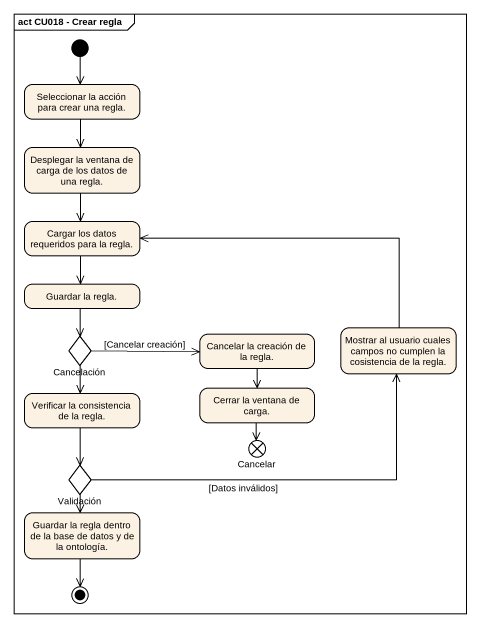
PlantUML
@startuml
mainframe act CU018 - Crear regla
hide empty description
state "Seleccionar la acción para crear una regla." as Seleccionar_la_acción_para
state "Desplegar la ventana de carga de los datos de una regla." as Desplegar_la_ventana_de
state "Cargar los datos requeridos para la regla." as Cargar_los_datos_requeridos
state "Guardar la regla." as Guardar_la_regla
state Cancelación <<choice>>
state "Cancelar la creación de la regla." as Cancelar_la_creación_de_la
state "Mostrar al usuario cuales campos no cumplen la cosistencia de la regla." as Mostrar_al_usuario_cuales
state "Verificar la consistencia de la regla." as Verificar_la_consistencia
state "Cerrar la ventana de carga." as Cerrar_la_ventana_de_carga
state Validación <<choice>>
state Cancelar <<end>>
state "Guardar la regla dentro de la base de datos y de la ontología." as Guardar_la_regla_dentro_de
[*] --> Seleccionar_la_acción_para
Seleccionar_la_acción_para --> Desplegar_la_ventana_de
Desplegar_la_ventana_de --> Cargar_los_datos_requeridos
Cargar_los_datos_requeridos --> Guardar_la_regla
Guardar_la_regla --> Cancelación
Cancelación -right-> Cancelar_la_creación_de_la : [Cancelar creación]
Cancelación --> Verificar_la_consistencia
Cancelar_la_creación_de_la --> Cerrar_la_ventana_de_carga
Mostrar_al_usuario_cuales -left-> Cargar_los_datos_requeridos
Verificar_la_consistencia --> Validación
Cerrar_la_ventana_de_carga --> Cancelar
Validación -right-> Mostrar_al_usuario_cuales : [Datos inválidos]
Validación --> Guardar_la_regla_dentro_de
Guardar_la_regla_dentro_de --> [*]
@enduml
